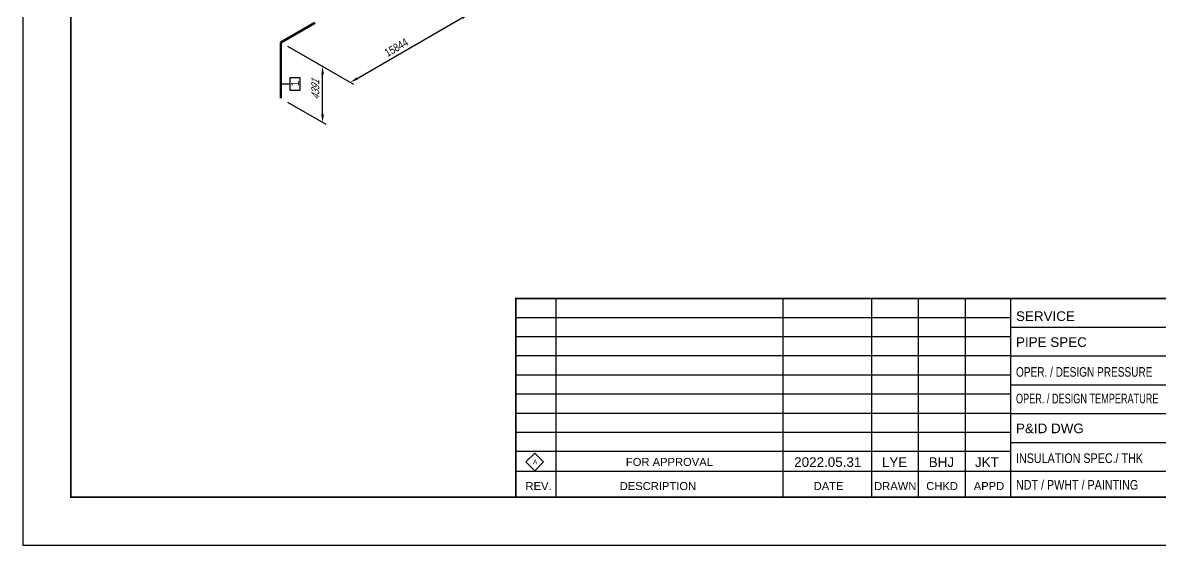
# Model space of a CAD drawing. Header units: millimetres. Extents: x 0 to 594, y 0 to 420.
# Drawn here: x 0 to 355.3, y 0 to 163.1 of the extents above; entities that cross this region are included whole.
import ezdxf
from ezdxf import colors
from ezdxf.entities.mleader import LeaderData, LeaderLine
from ezdxf.enums import TextEntityAlignment as Align
from ezdxf.math import Vec2, Vec3

# ---------------------------------------------------------------- set-up
doc = ezdxf.new("R2010")
doc.units = ezdxf.units.MM
doc.header["$LTSCALE"] = 0.25
for name, color, linetype in [('TITLE', 7, 'Continuous'), ('주석', 7, 'Continuous'), ('치수', 1, 'Continuous')]:
    doc.layers.add(name, color=color, linetype=linetype)
doc.layers.add('파이프', color=3, linetype='Continuous', lineweight=70)
doc.styles.add('AdskIsoAnnotation', font='arial.ttf', dxfattribs={"width": 0.8, "height": 1})
doc.styles.add('AdskIsoMetric', font='arial.ttf', dxfattribs={"width": 0.8, "height": 2.5})
doc.styles.add('AdskIsoMetric-30', font='arial.ttf', dxfattribs={"width": 0.8, "height": 2.5})
doc.styles.add('AdskIsoMetric30', font='arial.ttf', dxfattribs={"width": 0.8, "oblique": 30, "height": 2.5})
doc.styles.add('FF1', font='arial.ttf')
doc.styles.add('RomanS', font='arial.ttf')
doc.styles.get("Standard").update_dxf_attribs({"font": 'arial.ttf'})
doc.dimstyles.new('AdskIsoMetric', dxfattribs={"dimtxt": 2.5, "dimasz": 2.5, "dimexe": 1, "dimexo": 2, "dimgap": 0.8, "dimtad": 1, "dimdec": 0, "dimrnd": 1, "dimzin": 0, "dimdsep": 46, "dimtxsty": 'AdskIsoMetric', "dimcen": 0, "dimclrt": 7, "dimadec": 0, "dimazin": 0, "dimtfac": 1, "dimtdec": 0, "dimtmove": 1, "dimatfit": 3, "dimfxl": 0, "dimfrac": 2, "dimtolj": 1, "dimtzin": 0, "dimarcsym": 0})

# ---------------------------------------------------------------- blocks, each defined once
blk = doc.blocks.new('*D54')
at = {"layer": 'Defpoints', "color": 0}
for p in [(117.9065425783007, 178.4503260919125), (139.5571776728672, 165.9503260918355), (80.66488461346808, 156.9488448408498)]:
    blk.add_point(p, dxfattribs=at)
at = {"layer": '치수', "color": 0, "lineweight": -2}
for p, q in [((119.9065425782925, 177.2956255535285), (140.5571776728631, 165.3729758226435)), ((104.4805832174958, 145.6988448407728), (137.3921141634061, 164.7003260918356)), ((82.66488461345989, 155.7941443024658), (103.3155197080305, 143.8714945715808))]:
    blk.add_line(p, q, dxfattribs=at)
at = {"layer": '치수', "color": 0}
for points in [[(137.1837808300727, 165.0611700100791), (137.6004474967394, 164.339482173592), (139.5571776728672, 165.9503260918355)], [(104.2722498841624, 146.0596887590163), (104.6889165508291, 145.3380009225293), (102.3155197080346, 144.4488448407728)]]:
    blk.add_solid(points, dxfattribs=at)
at = {"layer": '치수', "color": 7, "insert": (116.6894624438403, 155.3655263840133), "char_height": 2.5, "attachment_point": 5, "rotation": 29.999999999998415, "style": 'AdskIsoMetric-30'}
blk.add_mtext('\\A1;15844', dxfattribs=at)
blk = doc.blocks.new('*D55')
at = {"layer": 'Defpoints', "color": 0}
for p in [(80.6648846134681, 156.9488448408499), (93.65526567020632, 149.4488448408064), (80.66488461346637, 139.4908587864329)]:
    blk.add_point(p, dxfattribs=at)
at = {"layer": '치수', "color": 0, "lineweight": -2}
for p, q in [((82.6648846134681, 155.7941443024614), (94.65526567020632, 148.8714945716121)), ((93.65526567020632, 134.4908587863883), (93.65526567020632, 146.9488448408064)), ((82.66488461346637, 138.3361582480444), (94.65526567020632, 131.4135085171941))]:
    blk.add_line(p, q, dxfattribs=at)
at = {"layer": '치수', "color": 0}
for points in [[(93.23859900353965, 146.9488448408064), (94.07193233687299, 146.9488448408064), (93.65526567020632, 149.4488448408064)], [(93.23859900353965, 134.4908587863883), (94.07193233687299, 134.4908587863883), (93.65526567020632, 131.9908587863883)]]:
    blk.add_solid(points, dxfattribs=at)
at = {"layer": '치수', "color": 7, "insert": (91.38896615695059, 142.0283004476488), "char_height": 2.5, "attachment_point": 5, "rotation": 90, "style": 'AdskIsoMetric30'}
blk.add_mtext('\\A1;4391', dxfattribs=at)
blk = doc.blocks.new('절곡부-1-Iso2DSkew0')
at = {"color": 0, "linetype": 'ByBlock', "lineweight": -2, "extrusion": (-0.7071067811865476, 0.408248290463863, -0.5773502691896257)}
for p, q in [((7.071067811283764e-05, 4.082482904339074e-05), (10.60660171779822, 6.123724356957936)), ((7.071067811283764e-05, 4.082482904302777e-05), (7.071067811283764e-05, 4.082482904302777e-05)), ((-2.220446049250313e-15, -12.24744871391589), (-1.355252715606881e-20, -8.164965808605558e-05))]:
    blk.add_line(p, q, dxfattribs=at)
blk = doc.blocks.new('AnnoRect')
at = {"color": 0, "linetype": 'ByBlock', "lineweight": -2}
blk.add_wipeout([(-0.8095147142857141, -0.5999939999999999), (-0.8095147142857141, 0.5999939999999997), (0.8095147142857136, 0.5999939999999997), (0.8095147142857136, -0.5999939999999997)], dxfattribs=at)
blk.add_lwpolyline([(-0.8095147142857141, -0.5999939999999999), (-0.8095147142857141, 0.5999940000000001), (0.8095147142857141, 0.5999940000000004), (0.8095147142857141, -0.5999939999999997)], close=True, dxfattribs=at)
at = {"color": 0, "linetype": 'ByBlock', "lineweight": -2, "style": 'AdskIsoAnnotation', "width": 0.8}
blk.add_attdef('XX', text='', height=1, dxfattribs=at).set_placement((0, 0), align=Align.MIDDLE_CENTER)

msp = doc.modelspace()

# ---------------------------------------------------------------- linework, layer by layer
at = {"linetype": 'ByBlock', "lineweight": -2}
for p, q in [((166.5589909862356, 76.99999932018395), (166.5589909862356, 15.06869894198888)), ((237.4169545030313, 76.99999932018395), (237.4169545030313, 15.06869894198888)), ((265.0815897872226, 76.99999932018395), (265.0815897872226, 15.06869894198888)), ((279.7210598928934, 76.99999932018395), (279.7210598928934, 15.06869894198888)), ((294.3605299985643, 76.99999932018395), (294.3605299985643, 15.06869894198888))]:
    msp.add_line(p, q, dxfattribs=at)
for p, q in [((308.5762502482962, 70.99999932018392), (154.0000001042354, 70.99999932018392)), ((415.0000001042354, 67.99999932018392), (308.5762502482962, 67.99999932018392)), ((308.5762502482962, 64.99999932018392), (154.0000001042354, 64.99999932018392)), ((308.5762502482962, 59.0760464589888), (154.0000001042354, 59.0760464589888)), ((415.0000001042354, 58.99999932018395), (308.5762502482962, 58.99999932018395)), ((308.5762502482962, 53.0760464589888), (154.0000001042354, 53.0760464589888)), ((415.0000001042354, 49.99999932018397), (308.5762502482962, 49.99999932018397)), ((308.5762502482962, 47.15209359779368), (154.0000001042354, 47.15209359779368)), ((308.5762502482962, 41.15209359779368), (154.0000001042354, 41.15209359779368)), ((415.0000001042354, 40.99999932018397), (308.5762502482962, 40.99999932018397)), ((308.5762502482962, 35.22814073659856), (154.0000001042354, 35.22814073659856)), ((415.0000001042354, 31.99999932018397), (308.5762502482962, 31.99999932018397)), ((308.5762502482962, 29.22814073659856), (154.0000001042354, 29.22814073659856)), ((308.5762502482962, 22.99999932018397), (154.0000001042354, 22.99999932018397)), ((415.0000001042354, 22.99999932018397), (308.5762502482962, 22.99999932018397))]:
    msp.add_line(p, q)
at = {"linetype": 'ByBlock', "lineweight": -2, "const_width": 0.5}
for points in [[(415.0000001042354, 76.99999932018392), (154.0000001042354, 76.99999932018395), (154.0000001042354, 14.99999932018392)], [(308.5762502482962, 76.99999932018395), (308.5762502482962, 15.13283872408425)]]:
    msp.add_lwpolyline(points, dxfattribs=at)
at = {"layer": 'TITLE', "color": 7, "linetype": 'Continuous'}
msp.add_lwpolyline([(159.9027013649079, 23.26131872674011), (162.6403414487959, 25.99895881062719), (159.9027013649079, 28.73659889451471), (157.1650612810199, 25.99895881062719)], close=True, dxfattribs=at)
at = {"layer": '파이프'}
msp.add_lwpolyline([(80.66488461346633, 139.4908587864328), (80.66488461346633, 144.701396126934)], dxfattribs=at)

# ---------------------------------------------------------------- block references
msp.add_blockref('절곡부-1-Iso2DSkew0', (80.66488461346808, 156.9488448408498), dxfattribs=at)

# ---------------------------------------------------------------- texts
at = {"color": 7, "linetype": 'ByBlock', "lineweight": -2, "style": 'RomanS'}
for s, p in [('SERVICE', (310.25, 70.00596988026615)), ('PIPE SPEC', (310.25, 61.89763654810696)), ('P&ID DWG ', (310.25, 34.97263580702281))]:
    msp.add_text(s, height=3, dxfattribs=at).set_placement(p)
for s, width, p in [('OPER. / DESIGN PRESSURE', 0.75, (310.25, 52.58930247134128)), ('OPER. / DESIGN TEMPERATURE', 0.68, (310.25, 44.28096913918205)), ('INSULATION SPEC./ THK', 0.8, (310.25, 25.66430247486358)), ('NDT / PWHT / PAINTING', 0.8, (310.25, 17.35596914270434))]:
    msp.add_text(s, height=3, dxfattribs=dict(at, width=width)).set_placement(p)
at = {"color": 7, "style": 'AdskIsoMetric'}
msp.add_text('FOR APPROVAL', height=2.5, dxfattribs=at).set_placement((201.9879727446336, 25.99999932018397), align=Align.MIDDLE_CENTER)
at = {"color": 7, "linetype": 'ByBlock', "lineweight": -2, "style": 'RomanS'}
for s, p in [('REV.', (161.1157503977392, 17.22451142579791)), ('DESCRIPTION', (198.4012204713379, 17.22451142579791)), ('DATE', (251.718504496012, 17.22451142579791)), ('DRAWN', (272.5301866434816, 17.22451142579791)), ('CHKD', (287.1696567491524, 17.22451142579791)), ('APPD', (301.8091268548233, 17.22451142579791))]:
    msp.add_text(s, height=2.5, dxfattribs=at).set_placement(p, align=Align.CENTER)
at = {"color": 7}
for tag, p in [('2022.05.31', (251.4514677406169, 24.45180049632802)), ('LYE', (272.3199524787133, 24.42432418939791)), ('BHJ', (286.9594225843841, 24.42432418939791)), ('JKT', (301.1751428341161, 24.42432418939791))]:
    msp.add_attdef(tag, text='', height=3, dxfattribs=at).set_placement(p, align=Align.CENTER)
at = {"layer": 'TITLE', "color": 7, "linetype": 'Continuous', "style": 'FF1'}
msp.add_text('A', height=1.495200803022628, dxfattribs=at).set_placement((159.354091746317, 25.22249822222454))

# ---------------------------------------------------------------- dimensions: what is measured, and where the dimension line sits
at = {"layer": '치수'}
for base, p1, p2, angle, text, override, picture, middle in [((139.5571776728672, 165.9503260918355), (80.66488461346808, 156.9488448408498), (117.9065425783007, 178.4503260919125), 29.99999999999842, '15844', {"dimtad": 0, "dimlfac": 368.4451972167302, "dimtxsty": 'AdskIsoMetric-30', "dimse1": 0, "dimse2": 0, "dimsd1": 0, "dimsd2": 0, "dimtmove": 1}, '*D54', (116.6894624438403, 155.3655263840133)), ((93.65526567020632, 149.4488448408064), (80.66488461346634, 139.4908587864328), (80.66488461346808, 156.9488448408498), 89.99999999999432, '4391', {"dimtad": 0, "dimlfac": 251.528623422688, "dimtxsty": 'AdskIsoMetric30', "dimse1": 0, "dimse2": 0, "dimsd1": 0, "dimsd2": 0, "dimtmove": 1}, '*D55', (91.38896615695059, 142.0283004476488))]:
    dim = msp.add_linear_dim(base=base, p1=p1, p2=p2, angle=angle, text=text, dimstyle='AdskIsoMetric', override=override, dxfattribs=at)
    dim.commit()
    dim.dimension.update_dxf_attribs({"geometry": picture, "text_midpoint": middle, "dimtype": 160})

# ---------------------------------------------------------------- leaders
at = {"layer": '주석'}
ml = msp.add_multileader_mtext('Standard', dxfattribs=at)
ml.set_content('')
ml.set_leader_properties()
ml.build(insert=Vec2(0, 0))
ml.multileader.update_dxf_attribs({"dogleg_length": 0, "arrow_head_size": 0})
ctx = ml.context
ctx.base_point, ctx.arrow_head_size = Vec3(83.50001500000002, 144), 0
notes = []
notes.append((ctx, [(0, (1, 1, 0), (83.50001500000002, 144), (-1, 0), 0, [(0, [(80.66488461346636, 144)], 0, [])])]))
ctx.mtext, ml.multileader.dxf.content_type = None, 0
for ctx, leaders in notes:
    for number, flags, end, landing, length, lines in leaders:
        leader = LeaderData()
        leader.index, (leader.has_last_leader_line, leader.has_dogleg_vector, leader.attachment_direction) = number, flags
        leader.last_leader_point, leader.dogleg_vector, leader.dogleg_length = Vec3(end), Vec3(landing), length
        for number, points, colour, breaks in lines:
            line = LeaderLine()
            line.index, line.vertices, line.color, line.breaks = number, Vec3.list(points), colors.encode_raw_color(colour), breaks
            leader.lines.append(line)
        ctx.leaders.append(leader)

# ---------------------------------------------------------------- next in the draw order: block references
ref = msp.add_blockref('AnnoRect', (85.00000000000001, 144), dxfattribs=dict(at, xscale=2.500000000000001, yscale=2.500000000000001, zscale=2.500000000000001, rotation=89.99999999999432))
ref.add_attrib('XX_001', '1', (86.25511596180075, 143.3274215552522), dxfattribs={"layer": '0', "color": 0, "linetype": 'ByBlock', "lineweight": -2, "height": 2.500000000000001, "rotation": 89.99999999999432, "style": 'AdskIsoAnnotation', "width": 0.8})

# ---------------------------------------------------------------- next in the draw order: linework, layer by layer
msp.add_lwpolyline([(0, 0), (594, 0), (594, 420), (0, 420)], close=True)
at = {"const_width": 0.5}
msp.add_lwpolyline([(15, 15), (579, 15), (579, 405.0000000000001), (15, 405)], close=True, dxfattribs=at)

doc.saveas('drawing.dxf')
